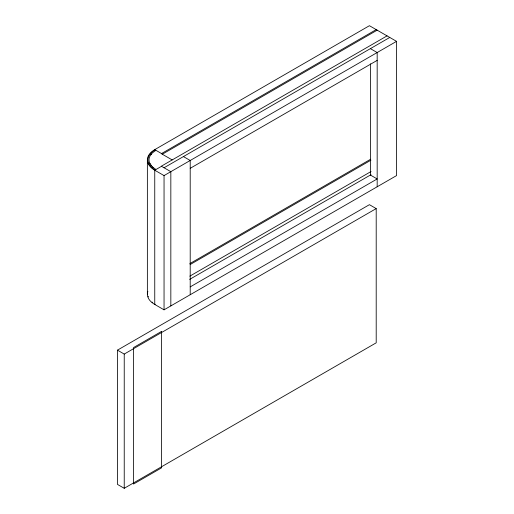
<?xml version="1.0" encoding="UTF-8"?>
<svg xmlns="http://www.w3.org/2000/svg" width="514" height="514" viewBox="0 0 514 514"><rect width="100%" height="100%" fill="white"/><g stroke="black" fill="none" stroke-linecap="round" stroke-linejoin="round"><path stroke-width="0.77" d="M155.723 150.429L152.362 152.934L150.39 155.35A23.567 13.602 0 0 0 149.465 162.585L151.797 166.343L155.723 169.434M150.808 154.727L151.277 154.116M155.138 149.863L154.303 150.371A24.659 14.238 0 0 0 154.303 169.492L155.138 169.999M155.138 304.23L154.753 304.455L154.753 170.224A25.205 14.553 0 0 1 154.753 149.638L369.425 25.7L396.551 41.358L396.551 175.595L164.05 309.826L154.753 304.455A25.205 14.553 0 0 1 147.852 291.322M376.203 29.613L161.338 153.667L172.19 159.931M162.308 154.226L377.173 30.172M154.573 169.652L155.344 169.209M387.055 35.877L161.338 166.195L170.834 171.676L170.834 305.907M161.531 166.305L154.753 170.224L164.05 175.589L396.551 41.358M164.05 167.763L389.766 37.445M190.206 168.322L377.173 60.376M189.846 263.611L370.639 159.231M190.122 264.569L370.915 160.188M189.814 276.159L371.082 171.503M189.679 279.365L371.018 174.676M190.206 286.896L377.173 178.949L370.395 175.036M117.449 350.15L369.425 204.675L376.203 208.594L376.203 342.825L124.234 488.3L117.449 484.387L117.449 350.15L124.234 354.069L376.203 208.594M370.395 48.631L377.173 52.544L377.173 186.781M183.427 156.577L190.206 160.49L190.206 294.721M154.753 149.638L161.531 153.558M154.573 150.21L155.344 150.653M152.362 166.928L152.986 167.487M150.808 165.135L151.277 165.746M149.715 163.234L150.024 163.882M370.395 63.813L370.395 175.672M164.05 175.589L164.05 309.826M147.37 159.931L147.37 294.162M124.234 354.069L124.234 488.3M152.767 302.643A24.659 14.238 0 0 1 152.073 302.071M148.392 296.944A24.659 14.238 0 0 1 148.18 296.25M161.531 331.414L133.531 347.58L133.531 484.047L161.531 467.881L161.531 331.414"/></g></svg>
